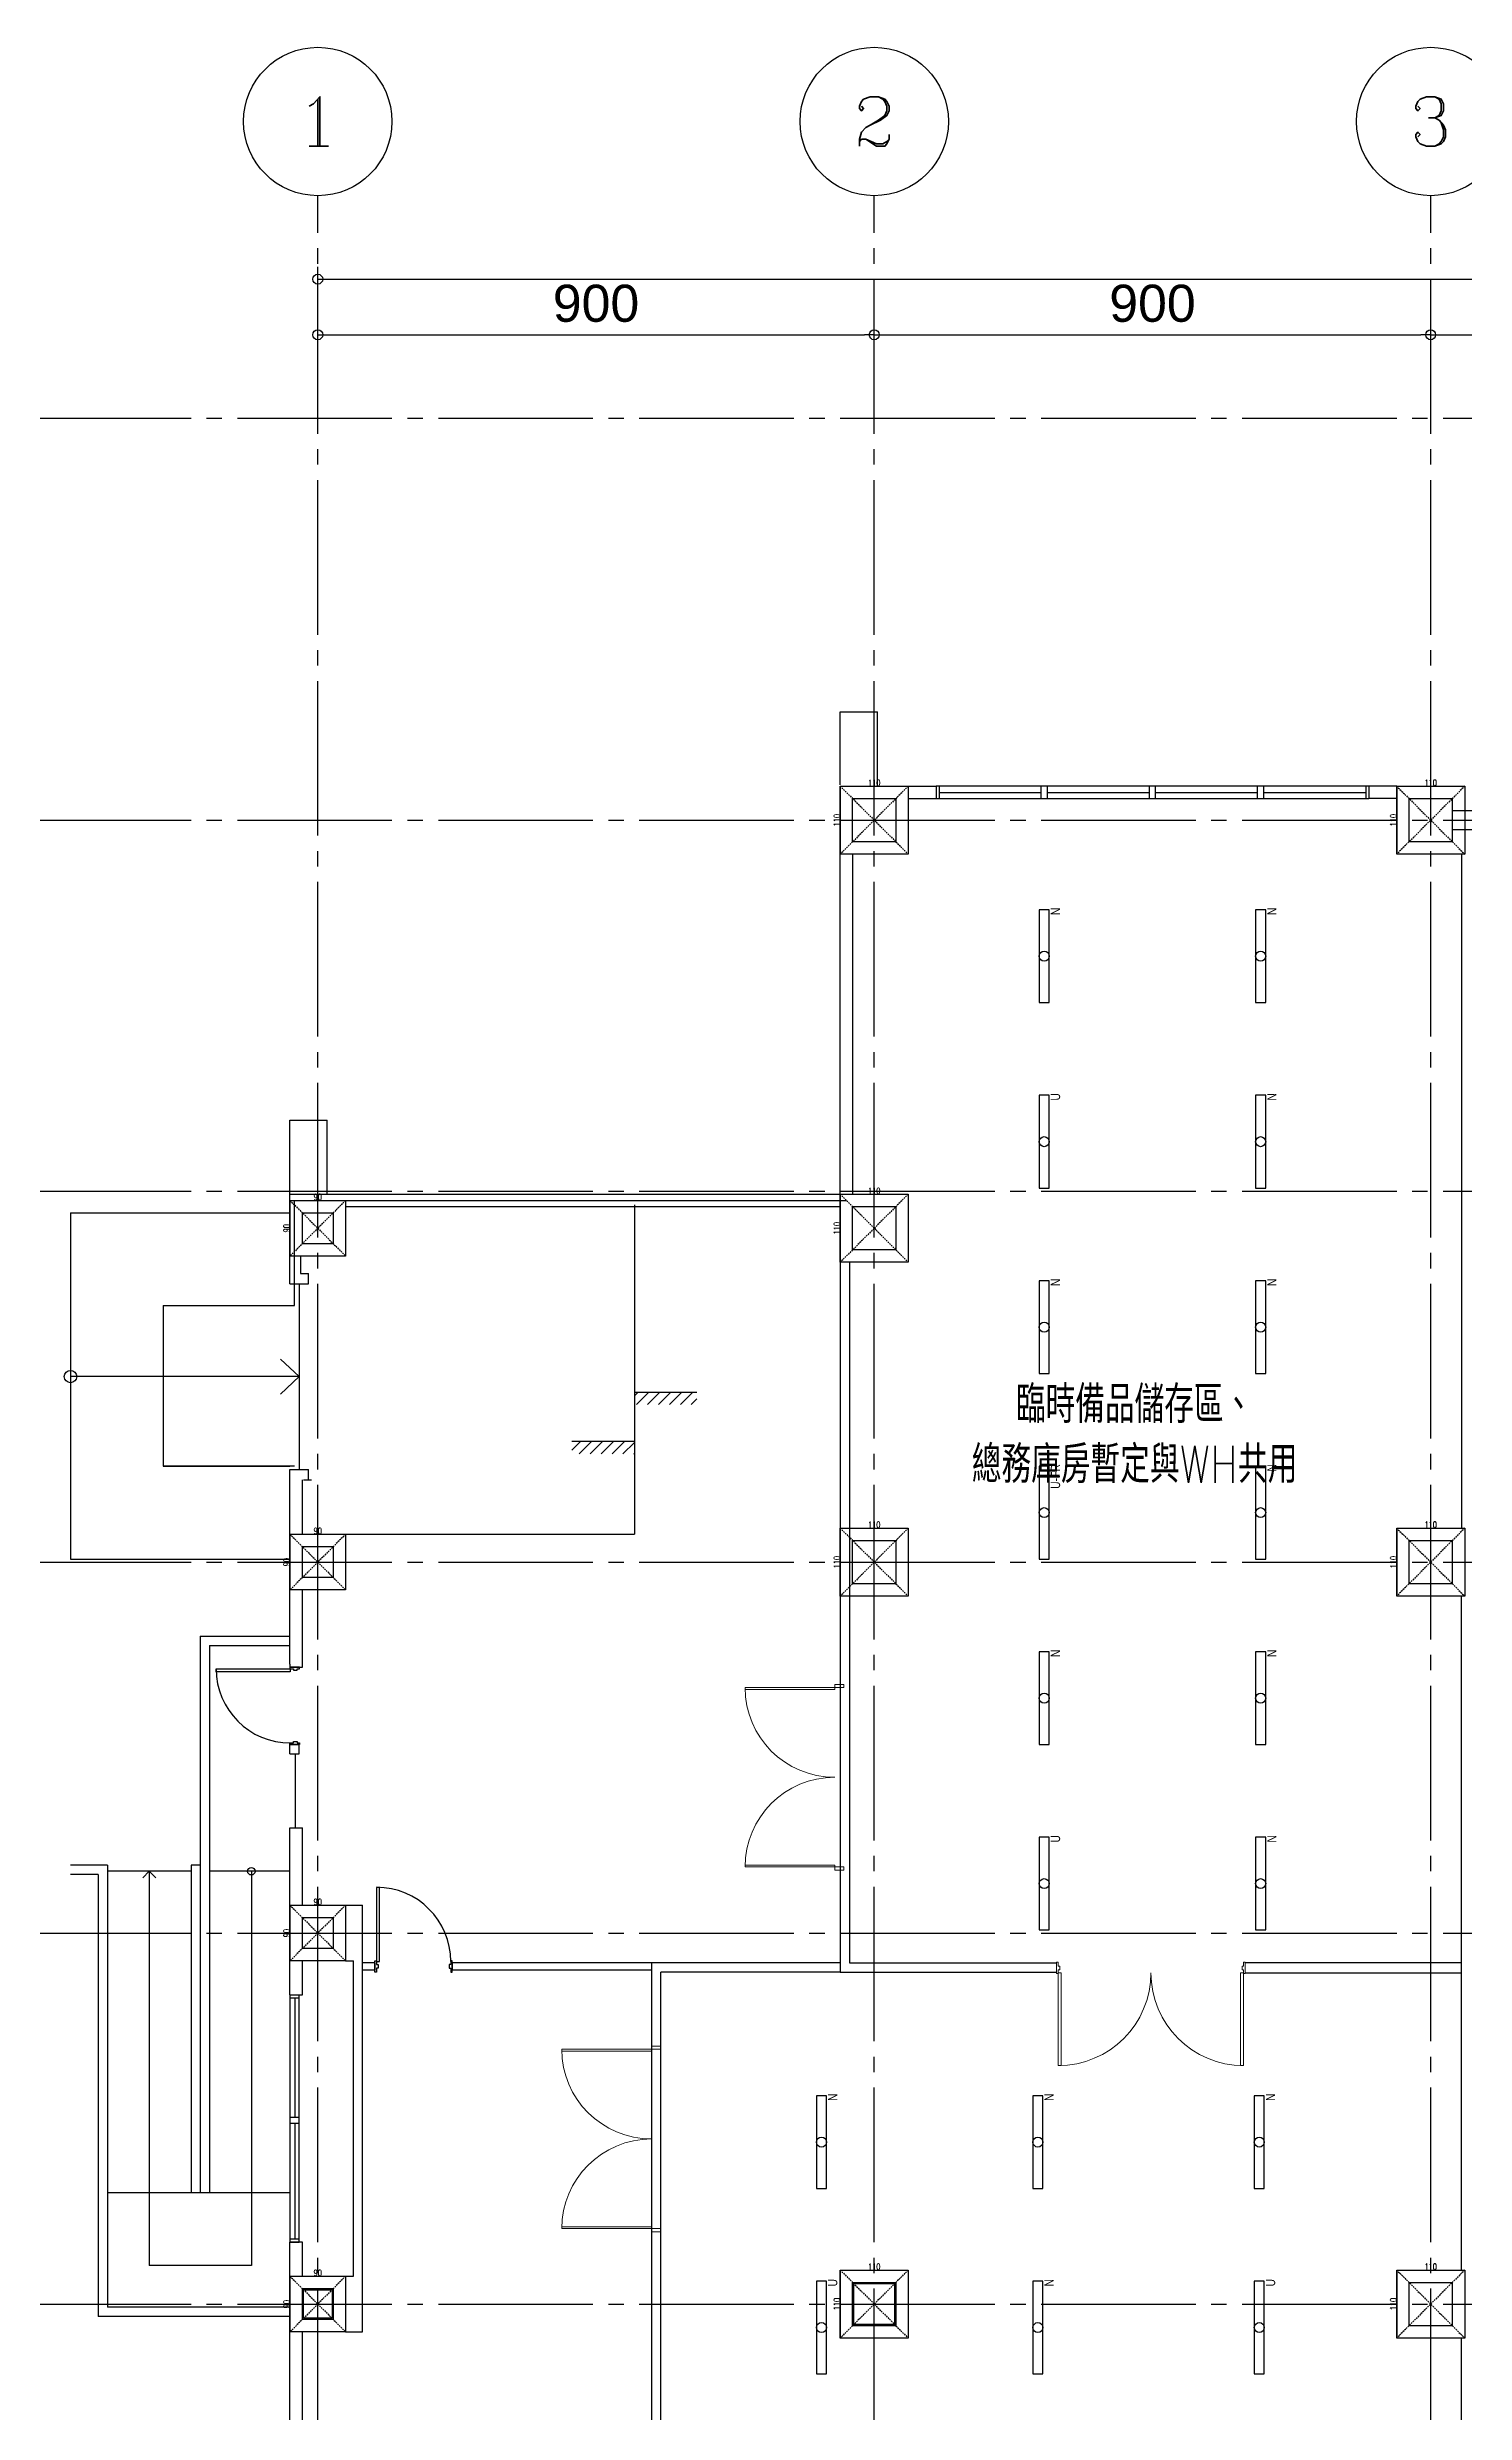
# Model space of a CAD drawing. Header units: millimetres. Extents: x -25195 to 195597, y 6477 to 112111.
# Drawn here: x -378 to 1915, y 16174 to 20000 of the extents above; entities that cross this region are included whole.
import ezdxf
from ezdxf.enums import TextEntityAlignment as Align

# ---------------------------------------------------------------- set-up
doc = ezdxf.new("R2010")
doc.units = ezdxf.units.MM
doc.header["$LTSCALE"] = 100
doc.linetypes.add('X-N-FAB-L10$0$COL-CEN-LIN', pattern=[3.25, 2.5, -0.25, 0.25, -0.25])
doc.linetypes.add('X-N-FAB-L10$0$HIDDEN', pattern=[0.375, 0.25, -0.125])
for name, color, linetype in [('0-XREF', 7, 'Continuous'), ('188K-SM-06-F1-L10-ELEC-LIGHT-Y2257103$0$E-LIGHT(W)-N', 8, 'Continuous'), ('188K-SM-06-F1-L10-ELEC-LIGHT-Y2257103$0$E-LIGHT(W)-U FR', 8, 'Continuous'), ('188K-SM-06-F1-L10-ELEC-LIGHT-Y2257103$0$E-LIGHT(W)-U XLPE', 8, 'Continuous'), ('X-N-FAB-L10$0$0-MC', 8, 'Continuous'), ('X-N-FAB-L10$0$0-NC', 8, 'Continuous'), ('X-N-FAB-L10$0$08', 8, 'Continuous'), ('X-N-FAB-L10$0$BEAM', 8, 'Continuous'), ('X-N-FAB-L10$0$BLOCK', 8, 'Continuous'), ('X-N-FAB-L10$0$CCL', 8, 'X-N-FAB-L10$0$COL-CEN-LIN'), ('X-N-FAB-L10$0$COL', 8, 'Continuous'), ('X-N-FAB-L10$0$COL-S', 8, 'Continuous'), ('X-N-FAB-L10$0$DOOR', 8, 'Continuous'), ('X-N-FAB-L10$0$TXT-CODE', 8, 'Continuous'), ('X-N-FAB-L10$0$WALL-P', 8, 'Continuous'), ('X-N-FAB-L10$0$WALL-RC', 8, 'Continuous')]:
    doc.layers.add(name, color=color, linetype=linetype)
doc.layers.add('X-N-FAB-L10$0$A-BLOCK', color=8, linetype='Continuous', plot=False)
doc.layers.add('X-N-FAB-L10$0$DIM', color=8, linetype='Continuous', plot=False)
doc.styles.add('188K-SM-06-F1-L10-ELEC-LIGHT-Y2257103$0$Standard', font='arial.ttf')
doc.styles.add('X-N-FAB-L10$0$CHINA', font='simplex.shx', dxfattribs={"width": 0.75, "bigfont": 'chineset.shx'})
doc.styles.add('X-N-FAB-L10$0$COL-NUM', font='romanc')
doc.styles.add('X-N-FAB-L10$0$DIM', font='simplex.shx', dxfattribs={"width": 0.67, "bigfont": 'chineset.shx'})
doc.styles.add('X-N-FAB-L10$0$DimStyUse', font='romans.shx', dxfattribs={"width": 0.7})
doc.styles.add('X-N-FAB-L10$0$Gen-Text', font='arial.ttf', dxfattribs={"height": 2.5})
doc.dimstyles.new('X-N-FAB-L10$0$cirl', dxfattribs={"dimtxt": 200, "dimasz": 50, "dimexe": 50, "dimexo": 0, "dimgap": 20, "dimtad": 1, "dimdsep": 46, "dimtxsty": 'X-N-FAB-L10$0$DimStyUse', "dimblk": 'X-N-FAB-L10$0$_Origin', "dimcen": 10, "dimdle": 50, "dimclrt": 2, "dimazin": 0, "dimtfac": 1, "dimtix": 1, "dimtmove": 2, "dimatfit": 3, "dimfxl": 10, "dimtolj": 1, "dimarcsym": 0})
doc.dimstyles.new('X-N-FAB-L10$0$JJP_005_defpoint', dxfattribs={"dimtxt": 20, "dimasz": 0.5, "dimexe": 0.5, "dimexo": 0.5, "dimgap": 0.5, "dimtad": 1, "dimdsep": 46, "dimtxsty": 'X-N-FAB-L10$0$DIM', "dimblk": 'X-N-FAB-L10$0$_None', "dimcen": 10, "dimclrd": 256, "dimclre": 256, "dimclrt": 256, "dimadec": 0, "dimazin": 0, "dimtfac": 1, "dimtix": 1, "dimtmove": 2, "dimatfit": 3, "dimldrblk": 'X-N-FAB-L10$0$_None', "dimfxl": 0.5, "dimtolj": 1, "dimtzin": 0, "dimarcsym": 0})

# ---------------------------------------------------------------- blocks, each defined once
blk = doc.blocks.new('*U82')
at = {"ltscale": 600}
blk.add_lwpolyline([(-75, -8.1), (75, -8.1), (75, 8.1), (-75, 8.1)], close=True, dxfattribs=at)
blk.add_circle((0, 0), 8.1, dxfattribs=at)
at = {"style": '188K-SM-06-F1-L10-ELEC-LIGHT-Y2257103$0$Standard', "width": 0.8}
blk.add_text('U-FR', height=15, rotation=360, dxfattribs=at).set_placement((78.5, -18.1), align=Align.MIDDLE_RIGHT)
blk = doc.blocks.new('*U80')
at = {"ltscale": 600}
blk.add_lwpolyline([(75, 8.1), (-75, 8.1), (-75, -8.1), (75, -8.1)], close=True, dxfattribs=at)
blk.add_circle((0, 0), 8.1, dxfattribs=at)
at = {"style": '188K-SM-06-F1-L10-ELEC-LIGHT-Y2257103$0$Standard', "width": 0.8}
blk.add_text('N', height=15, rotation=360, dxfattribs=at).set_placement((78.5, -18.1), align=Align.MIDDLE_RIGHT)
blk = doc.blocks.new('*U81')
at = {"ltscale": 600}
blk.add_lwpolyline([(-75, -8.1), (75, -8.1), (75, 8.1), (-75, 8.1)], close=True, dxfattribs=at)
blk.add_circle((0, 0), 8.1, dxfattribs=at)
at = {"style": '188K-SM-06-F1-L10-ELEC-LIGHT-Y2257103$0$Standard', "width": 0.8}
blk.add_text('U', height=15, rotation=360, dxfattribs=at).set_placement((78.5, -18.1), align=Align.MIDDLE_RIGHT)
blk = doc.blocks.new('188K-SM-06-F1-L10-ELEC-LIGHT-Y2257103')
at = {"layer": '188K-SM-06-F1-L10-ELEC-LIGHT-Y2257103$0$E-LIGHT(W)-N', "rotation": 90}
for p in [(1235, 18530), (1585, 18530), (1585, 18230), (1235, 17930), (1585, 17930), (1585, 17630), (1235, 17330), (1585, 17330), (1585, 17030), (874.7, 16612), (1224.7, 16612), (1582.8, 16612), (1224.7, 16312)]:
    blk.add_blockref('*U80', p, dxfattribs=at)
at = {"layer": '188K-SM-06-F1-L10-ELEC-LIGHT-Y2257103$0$E-LIGHT(W)-U FR', "rotation": 90}
blk.add_blockref('*U82', (1235, 17630), dxfattribs=at)
at = {"layer": '188K-SM-06-F1-L10-ELEC-LIGHT-Y2257103$0$E-LIGHT(W)-U XLPE', "rotation": 90}
for p in [(1235, 18230), (1235, 17030), (874.7, 16312), (1582.8, 16312)]:
    blk.add_blockref('*U81', p, dxfattribs=at)
blk = doc.blocks.new('X-N-FAB-L10$0$cn-y')
at = {"layer": 'X-N-FAB-L10$0$0-MC'}
blk.add_circle((-50, 0), 50, dxfattribs=at)
at = {"layer": 'X-N-FAB-L10$0$0-NC', "style": 'X-N-FAB-L10$0$COL-NUM'}
blk.add_attdef('GRID-Y', text='', height=50, dxfattribs=at).set_placement((-50, 0), align=Align.MIDDLE_CENTER)
blk = doc.blocks.new('X-N-FAB-L10$0$_Origin')
at = {"color": 0, "linetype": 'ByBlock', "lineweight": -2}
blk.add_line((0, 0), (-1, 0), dxfattribs=at)
blk.add_circle((0, 0), 0.5, dxfattribs=at)
blk = doc.blocks.new('*D192')
at = {"layer": 'DefPoints', "color": 0, "transparency": 16777216}
for p in [(0, 9025), (-26950, 8935), (0, 8935)]:
    blk.add_point(p, dxfattribs=at)
at = {"layer": 'X-N-FAB-L10$0$DIM', "color": 0, "lineweight": -2, "transparency": 16777216}
for p, q in [((-26950, 8935), (-26950, 9045)), ((0, 8935), (0, 9045)), ((-26934, 9025), (-16, 9025))]:
    blk.add_line(p, q, dxfattribs=at)
at = {"layer": 'X-N-FAB-L10$0$DIM', "color": 0, "lineweight": -2, "transparency": 16777216, "xscale": 16, "yscale": 16, "zscale": 16, "rotation": 180}
blk.add_blockref('X-N-FAB-L10$0$_Origin', (-26950, 9025), dxfattribs=at)
at = {"layer": 'X-N-FAB-L10$0$DIM', "color": 0, "lineweight": -2, "transparency": 16777216, "xscale": 16, "yscale": 16, "zscale": 16}
blk.add_blockref('X-N-FAB-L10$0$_Origin', (0, 9025), dxfattribs=at)
at = {"layer": 'X-N-FAB-L10$0$DIM', "color": 2, "transparency": 16777216, "insert": (-13475, 9075.6), "char_height": 2.5, "attachment_point": 5, "style": 'X-N-FAB-L10$0$Gen-Text'}
blk.add_mtext('\\A1;{\\H24x;26950}', dxfattribs=at)
blk = doc.blocks.new('*D193')
at = {"layer": 'DefPoints', "color": 0, "transparency": 16777216}
for p in [(-26050, 8935), (-26950, 8845), (-26050, 8845)]:
    blk.add_point(p, dxfattribs=at)
at = {"layer": 'X-N-FAB-L10$0$DIM', "color": 0, "lineweight": -2, "transparency": 16777216}
for p, q in [((-26950, 8845), (-26950, 8955)), ((-26050, 8845), (-26050, 8955)), ((-26934, 8935), (-26066, 8935))]:
    blk.add_line(p, q, dxfattribs=at)
at = {"layer": 'X-N-FAB-L10$0$DIM', "color": 0, "lineweight": -2, "transparency": 16777216, "xscale": 16, "yscale": 16, "zscale": 16, "rotation": 180}
blk.add_blockref('X-N-FAB-L10$0$_Origin', (-26950, 8935), dxfattribs=at)
at = {"layer": 'X-N-FAB-L10$0$DIM', "color": 0, "lineweight": -2, "transparency": 16777216, "xscale": 16, "yscale": 16, "zscale": 16}
blk.add_blockref('X-N-FAB-L10$0$_Origin', (-26050, 8935), dxfattribs=at)
at = {"layer": 'X-N-FAB-L10$0$DIM', "color": 2, "transparency": 16777216, "insert": (-26500, 8985.6), "char_height": 2.5, "attachment_point": 5, "style": 'X-N-FAB-L10$0$Gen-Text'}
blk.add_mtext('\\A1;{\\H24x;900}', dxfattribs=at)
blk = doc.blocks.new('*D194')
at = {"layer": 'DefPoints', "color": 0, "transparency": 16777216}
for p in [(-25150, 8935), (-26050, 8845), (-25150, 8845)]:
    blk.add_point(p, dxfattribs=at)
at = {"layer": 'X-N-FAB-L10$0$DIM', "color": 0, "lineweight": -2, "transparency": 16777216}
for p, q in [((-26050, 8845), (-26050, 8955)), ((-25150, 8845), (-25150, 8955)), ((-26034, 8935), (-25166, 8935))]:
    blk.add_line(p, q, dxfattribs=at)
at = {"layer": 'X-N-FAB-L10$0$DIM', "color": 0, "lineweight": -2, "transparency": 16777216, "xscale": 16, "yscale": 16, "zscale": 16, "rotation": 180}
blk.add_blockref('X-N-FAB-L10$0$_Origin', (-26050, 8935), dxfattribs=at)
at = {"layer": 'X-N-FAB-L10$0$DIM', "color": 0, "lineweight": -2, "transparency": 16777216, "xscale": 16, "yscale": 16, "zscale": 16}
blk.add_blockref('X-N-FAB-L10$0$_Origin', (-25150, 8935), dxfattribs=at)
at = {"layer": 'X-N-FAB-L10$0$DIM', "color": 2, "transparency": 16777216, "insert": (-25600, 8985.6), "char_height": 2.5, "attachment_point": 5, "style": 'X-N-FAB-L10$0$Gen-Text'}
blk.add_mtext('\\A1;{\\H24x;900}', dxfattribs=at)
blk = doc.blocks.new('*D195')
at = {"layer": 'DefPoints', "color": 0, "transparency": 16777216}
for p in [(-24250, 8935), (-25150, 8845), (-24250, 8845)]:
    blk.add_point(p, dxfattribs=at)
at = {"layer": 'X-N-FAB-L10$0$DIM', "color": 0, "lineweight": -2, "transparency": 16777216}
for p, q in [((-25150, 8845), (-25150, 8955)), ((-24250, 8845), (-24250, 8955)), ((-25134, 8935), (-24266, 8935))]:
    blk.add_line(p, q, dxfattribs=at)
at = {"layer": 'X-N-FAB-L10$0$DIM', "color": 0, "lineweight": -2, "transparency": 16777216, "xscale": 16, "yscale": 16, "zscale": 16, "rotation": 180}
blk.add_blockref('X-N-FAB-L10$0$_Origin', (-25150, 8935), dxfattribs=at)
at = {"layer": 'X-N-FAB-L10$0$DIM', "color": 0, "lineweight": -2, "transparency": 16777216, "xscale": 16, "yscale": 16, "zscale": 16}
blk.add_blockref('X-N-FAB-L10$0$_Origin', (-24250, 8935), dxfattribs=at)
at = {"layer": 'X-N-FAB-L10$0$DIM', "color": 2, "transparency": 16777216, "insert": (-24700, 8985.6), "char_height": 2.5, "attachment_point": 5, "style": 'X-N-FAB-L10$0$Gen-Text'}
blk.add_mtext('\\A1;{\\H24x;900}', dxfattribs=at)
blk = doc.blocks.new('*D156')
at = {"layer": 'DefPoints', "lineweight": -2, "transparency": 16777216}
blk.add_line((0, 0), (90, 0), dxfattribs=at)
at = {"layer": 'DefPoints', "color": 0, "transparency": 16777216}
for p in [(0, 0), (90, 0), (90, 0)]:
    blk.add_point(p, dxfattribs=at)
at = {"layer": 'DefPoints', "transparency": 16777216, "insert": (45, 5.5), "char_height": 10, "attachment_point": 5, "style": 'X-N-FAB-L10$0$DIM'}
blk.add_mtext('\\A1;90', dxfattribs=at)
blk = doc.blocks.new('X-N-FAB-L10$0$_None')
blk = doc.blocks.new('*D157')
at = {"layer": 'DefPoints', "lineweight": -2, "transparency": 16777216}
blk.add_line((0, 0), (0, -90), dxfattribs=at)
at = {"layer": 'DefPoints', "color": 0, "transparency": 16777216}
for p in [(0, 0), (0, -90), (0, -90)]:
    blk.add_point(p, dxfattribs=at)
at = {"layer": 'DefPoints', "transparency": 16777216, "insert": (-5.5, -45), "char_height": 10, "attachment_point": 5, "rotation": 90, "style": 'X-N-FAB-L10$0$DIM'}
blk.add_mtext('\\A1;90', dxfattribs=at)
blk = doc.blocks.new('*D153')
at = {"layer": 'DefPoints', "lineweight": -2, "transparency": 16777216}
blk.add_line((0, 0), (110, 0), dxfattribs=at)
at = {"layer": 'DefPoints', "color": 0, "transparency": 16777216}
for p in [(0, 0), (110, 0), (110, 0)]:
    blk.add_point(p, dxfattribs=at)
at = {"layer": 'DefPoints', "transparency": 16777216, "insert": (55, 5.5), "char_height": 10, "attachment_point": 5, "style": 'X-N-FAB-L10$0$DIM'}
blk.add_mtext('\\A1;110', dxfattribs=at)
blk = doc.blocks.new('*D154')
at = {"layer": 'DefPoints', "lineweight": -2, "transparency": 16777216}
blk.add_line((0, 0), (0, -110), dxfattribs=at)
at = {"layer": 'DefPoints', "color": 0, "transparency": 16777216}
for p in [(0, 0), (0, -110), (0, -110)]:
    blk.add_point(p, dxfattribs=at)
at = {"layer": 'DefPoints', "transparency": 16777216, "insert": (-5.5, -55), "char_height": 10, "attachment_point": 5, "rotation": 90, "style": 'X-N-FAB-L10$0$DIM'}
blk.add_mtext('\\A1;110', dxfattribs=at)
blk = doc.blocks.new('X-N-FAB-L10$0$A$C5b9bb6f0')
at = {"layer": 'X-N-FAB-L10$0$08'}
for p, q in [((2684.1, 9429), (2744.1, 9429)), ((2684.1, 9309), (2684.1, 9429)), ((2744.1, 9309), (2744.1, 9429)), ((2684.1, 9164), (2684.1, 9309)), ((2684.1, 9309), (3574.1, 9309)), ((2691.6, 9129), (2691.6, 9299)), ((2691.6, 9299), (3584.1, 9299)), ((2329.1, 9279), (2329.1, 8719)), ((2329.1, 9279), (2684.1, 9279)), ((2774.1, 9289), (2774.1, 9209)), ((2774.1, 9289), (3574.1, 9289)), ((3241.1, 9292), (3241.1, 8759)), ((2774.1, 9209), (2701.1, 9209)), ((2701.1, 9209), (2701.1, 9181)), ((2684.1, 9164), (2714.1, 9164)), ((2699.1, 9164), (2699.1, 8864)), ((2701.1, 9181), (2714.1, 9181)), ((2714.1, 9164), (2714.1, 9181)), ((2479.1, 9129), (2684.1, 9129)), ((2479.1, 9129), (2691.6, 9129)), ((2479.1, 9129), (2479.1, 8869)), ((2479.1, 9129), (2479.1, 8869)), ((2699.1, 9014), (2329.1, 9014)), ((3241.1, 8989), (3342.2, 8989)), ((3241.1, 8983), (3247.1, 8989)), ((3244.7, 8969), (3264.7, 8989)), ((3262.4, 8969), (3282.4, 8989)), ((3280.1, 8969), (3300.1, 8989)), ((3297.8, 8969), (3317.8, 8989)), ((3315.5, 8969), (3335.5, 8989)), ((3333.1, 8969), (3342.2, 8978)), ((3241.1, 8909), (3140.1, 8909)), ((3140.1, 8894.8), (3154.2, 8909)), ((3151.9, 8889), (3171.9, 8909)), ((3169.6, 8889), (3189.6, 8909)), ((3187.3, 8889), (3207.3, 8909)), ((3205, 8889), (3225, 8909)), ((3222.6, 8889), (3241.1, 8907.5)), ((3240.3, 8889), (3241.1, 8889.8)), ((2479.1, 8869), (2684.1, 8869)), ((2691.6, 8869), (2479.1, 8869)), ((2684.1, 8549), (2684.1, 8864)), ((2684.1, 8864), (2714.1, 8864)), ((2704.1, 8759), (2704.1, 8847)), ((2706.1, 8847), (2719.1, 8847)), ((2714.1, 8847), (2714.1, 8864)), ((2704.1, 8759), (2774.1, 8759)), ((2774.1, 8759), (3241.1, 8759)), ((2774.1, 8759), (2774.1, 8669)), ((2329.1, 8719), (2684.1, 8719)), ((2774.1, 8669), (2704.1, 8669)), ((2704.1, 8544), (2704.1, 8669)), ((2539.1, 8594), (2539.1, 7694)), ((2539.1, 8594), (2684.1, 8594)), ((2554.1, 8579), (2554.1, 7694)), ((2554.1, 8579), (2684.1, 8579)), ((2684.1, 8549), (2684.1, 8544)), ((2684.1, 8544), (2699.1, 8544)), ((2684.1, 8544), (2704.1, 8544)), ((2684.1, 8419), (2699.1, 8419)), ((2684.1, 8414), (2684.1, 8419)), ((2699.1, 8404), (2699.1, 8419)), ((2684.1, 8404), (2684.1, 8414)), ((2684.1, 8404), (2699.1, 8404)), ((2692.6, 8404), (2692.6, 8284)), ((2684.1, 8014), (2684.1, 8284)), ((2684.1, 8284), (2704.1, 8284)), ((2704.1, 8159), (2704.1, 8284)), ((2389.1, 8224), (2329.1, 8224)), ((2374.1, 8209), (2329.1, 8209)), ((2374.1, 8209), (2374.1, 7494)), ((2389.1, 8224), (2389.1, 7509)), ((2524.1, 8214), (2389.1, 8214)), ((2456.6, 8214), (2446, 8203.4)), ((2456.6, 8214), (2456.6, 7576.5)), ((2456.6, 8214), (2467.2, 8203.4)), ((2524.1, 8224), (2524.1, 7694)), ((2539.1, 8224), (2524.1, 8224)), ((2684.1, 8214), (2554.1, 8214)), ((2621.6, 8214), (2621.6, 7576.5)), ((2774.1, 8159), (2801.6, 8159)), ((2801.6, 7469), (2801.6, 8159)), ((2704.1, 8014), (2704.1, 8069)), ((2774.1, 8069), (2786.6, 8069)), ((2786.6, 7559), (2786.6, 8069)), ((2821.6, 8066), (2801.6, 8066)), ((2821.6, 8054), (2801.6, 8054)), ((2821.6, 8066), (2821.6, 8054)), ((3269.4, 8066), (2946.6, 8066)), ((2946.6, 8066), (2946.6, 8054)), ((3269.4, 8054), (2946.6, 8054)), ((2684.1, 8014), (2684.1, 7614)), ((2684.1, 8014), (2699.1, 8014)), ((2684.1, 8014), (2699.1, 8014)), ((2684.1, 8009), (2699.1, 8009)), ((2692.6, 7816.5), (2692.6, 8009)), ((2699.1, 7614), (2699.1, 8014)), ((2684.1, 7816.5), (2699.1, 7816.5)), ((2684.1, 7806.5), (2699.1, 7806.5)), ((2692.6, 7619), (2692.6, 7806.5)), ((2684.1, 7694), (2389.1, 7694)), ((2699.1, 7619), (2684.1, 7619)), ((2699.1, 7614), (2684.1, 7614)), ((2684.1, 7614), (2699.1, 7614)), ((2684.1, 4968.5), (2684.1, 7614)), ((2704.1, 7559), (2704.1, 7614)), ((2621.6, 7576.5), (2456.6, 7576.5)), ((2704.1, 7559), (2774.1, 7559)), ((2774.1, 7559), (2774.1, 7469)), ((2774.1, 7559), (2786.6, 7559)), ((2684.1, 7509), (2389.1, 7509)), ((2684.1, 7494), (2374.1, 7494)), ((2774.1, 7469), (2704.1, 7469)), ((2704.1, 6959), (2704.1, 7469)), ((2774.1, 7469), (2801.6, 7469))]:
    blk.add_line(p, q, dxfattribs=at)
for points in [[(3594.1, 9949), (3664.1, 9949), (3664.1, 9879), (3594.1, 9879)], [(4564.1, 9899), (5394.1, 9899), (5394.1, 9929), (4564.1, 9929)], [(2704.1, 9279), (2754.1, 9279), (2754.1, 9229), (2704.1, 9229)], [(2704.1, 8739), (2754.1, 8739), (2754.1, 8689), (2704.1, 8689)], [(2564.7, 8541.5), (2684.6, 8541.5), (2684.6, 8536.5), (2564.7, 8536.5)], [(2686.8, 8544), (2683.6, 8544), (2683.6, 8541.5), (2689.6, 8541.5), (2689.6, 8539), (2695.6, 8539), (2695.6, 8541.5), (2699.6, 8541.5), (2699.6, 8544), (2696.4, 8544)], [(2824.1, 8187.9), (2824.1, 8068), (2829.1, 8068), (2829.1, 8187.9)], [(2704.1, 8139), (2754.1, 8139), (2754.1, 8089), (2704.1, 8089)], [(2821.6, 8065.8), (2821.6, 8069), (2824.1, 8069), (2824.1, 8063), (2826.6, 8063), (2826.6, 8057), (2824.1, 8057), (2824.1, 8051), (2821.6, 8051), (2821.6, 8054.2)], [(2946.6, 8065.8), (2946.6, 8069), (2944.1, 8069), (2944.1, 8063), (2941.6, 8063), (2941.6, 8057), (2944.1, 8057), (2944.1, 8051), (2946.6, 8051), (2946.6, 8054.2)], [(2704.1, 7539), (2754.1, 7539), (2754.1, 7489), (2704.1, 7489)], [(2706.1, 7537), (2752.1, 7537), (2752.1, 7491), (2706.1, 7491)], [(3574.1, 7569), (3684.1, 7569), (3684.1, 7459), (3574.1, 7459)], [(3594.1, 7479), (3594.1, 7549), (3664.1, 7549), (3664.1, 7479)], [(3596.1, 7481), (3596.1, 7547), (3662.1, 7547), (3662.1, 7481)]]:
    blk.add_lwpolyline(points, close=True, dxfattribs=at)
for points in [[(2668.7, 9042.3), (2699.1, 9014), (2668.7, 8985.8)], [(2699.6, 8419), (2686.8, 8419), (2683.6, 8419), (2683.6, 8421.5), (2689.6, 8421.5), (2689.6, 8424), (2695.6, 8424), (2695.6, 8421.5), (2699.6, 8421.5), (2699.6, 8419)], [(2699.1, 8014), (2704.1, 8014)], [(2704.1, 7614), (2699.1, 7614)]]:
    blk.add_lwpolyline(points, dxfattribs=at)
for centre, radius in [((2329.1, 9014), 10), ((2621.6, 8214), 6)]:
    blk.add_circle(centre, radius, dxfattribs=at)
for centre, start, end in [((2684.6, 8541.5), 180, 270), ((2824.1, 8068), 0, 90)]:
    blk.add_arc(centre, 120, start, end, dxfattribs=at)
at = {"layer": 'X-N-FAB-L10$0$DOOR'}
for p, q in [((4429.1, 9969), (3729.1, 9969)), ((3729.1, 9969), (3729.1, 9949)), ((3729.1, 9969), (3729.1, 9949)), ((3729.1, 9949), (4429.1, 9949)), ((3734.1, 9969), (3734.1, 9949)), ((3734.1, 9959), (3899.1, 9959)), ((3899.1, 9949), (3899.1, 9969)), ((3909.1, 9949), (3909.1, 9969)), ((3909.1, 9959), (4074.1, 9959)), ((4074.1, 9949), (4074.1, 9969)), ((4084.1, 9949), (4084.1, 9969)), ((4084.1, 9959), (4249.1, 9959)), ((4249.1, 9949), (4249.1, 9969)), ((4259.1, 9949), (4259.1, 9969)), ((4259.1, 9959), (4424.1, 9959)), ((4424.1, 9969), (4424.1, 9949)), ((4429.1, 9969), (4429.1, 9949)), ((4429.1, 9969), (4429.1, 9949))]:
    blk.add_line(p, q, dxfattribs=at)
at = {"layer": 'X-N-FAB-L10$0$DOOR', "lineweight": 0}
for p, q in [((3924.1, 8049), (3924.1, 8066)), ((4229.1, 8049.4), (4229.1, 8066))]:
    blk.add_line(p, q, dxfattribs=at)
for points in [[(3924.1, 8051.9), (3924.1, 8048.7), (3926.6, 8048.7), (3926.6, 8054.7), (3929.1, 8054.7), (3929.1, 8060.7), (3926.6, 8060.7), (3926.6, 8066.7), (3924.1, 8066.7), (3924.1, 8063.5)], [(3926.6, 7899.8), (3926.6, 8049.7), (3931.6, 8049.7), (3931.6, 7899.8)], [(4226.6, 7899.8), (4226.6, 8049.7), (4221.6, 8049.7), (4221.6, 7899.8)], [(4229.1, 8051.9), (4229.1, 8048.7), (4226.6, 8048.7), (4226.6, 8054.7), (4224.1, 8054.7), (4224.1, 8060.7), (4226.6, 8060.7), (4226.6, 8066.7), (4229.1, 8066.7), (4229.1, 8063.5)]]:
    blk.add_lwpolyline(points, close=True, dxfattribs=at)
for centre, start, end in [((3926.6, 8049.7), 270, 0), ((4226.6, 8049.7), 180, 270)]:
    blk.add_arc(centre, 150, start, end, dxfattribs=at)
at = {"layer": 'X-N-FAB-L10$0$WALL-P'}
for p, q in [((4579.1, 9859), (4579.1, 8769)), ((4579.1, 7569), (4579.1, 8659)), ((3269.4, 5059), (3269.4, 8066)), ((3574.1, 8066), (3269.4, 8066)), ((3283.8, 5073.4), (3283.8, 8051)), ((3574.1, 8051), (3283.8, 8051)), ((4579.1, 8066), (4229.1, 8066)), ((4579.1, 8049), (4229.1, 8049)), ((4579.1, 7258.5), (4579.1, 7459))]:
    blk.add_line(p, q, dxfattribs=at)
for points in [[(3574.1, 9199), (3574.1, 8051), (3924.1, 8051)], [(3589.1, 9199), (3589.1, 8066), (3924.1, 8066)]]:
    blk.add_lwpolyline(points, dxfattribs=at)
at = {"layer": 'X-N-FAB-L10$0$WALL-RC'}
for p, q in [((3574.1, 10089), (3634.1, 10089)), ((3574.1, 9971), (3574.1, 10089)), ((3634.1, 9969), (3634.1, 10089)), ((3684.1, 9969), (3729.1, 9969)), ((3684.1, 9949), (3729.1, 9949)), ((4474.1, 9969), (4429.1, 9969)), ((4474.1, 9949), (4429.1, 9949)), ((3574.1, 9309), (3574.1, 9859)), ((3594.1, 9859), (3594.1, 9309))]:
    blk.add_line(p, q, dxfattribs=at)
blk = doc.blocks.new('X-N-FAB-L10$0$萬用門(22改)-REVISED[26]_1')
at = {"layer": 'X-N-FAB-L10$0$DOOR', "color": 4, "lineweight": 0}
for p, q in [((1368.5, 6015), (1368.5, 6020)), ((1368.5, 6020), (1383.5, 6020)), ((1383.5, 6015), (1368.5, 6015)), ((1383.5, 6020), (1383.5, 6015)), ((1383.5, 6015), (1528.5, 6015)), ((1383.5, 6012), (1383.5, 6015)), ((1528.5, 6012), (1383.5, 6012)), ((1528.5, 6015), (1528.5, 6012)), ((1368.5, 5720), (1368.5, 5725)), ((1368.5, 5725), (1383.5, 5725)), ((1383.5, 5720), (1368.5, 5720)), ((1383.5, 5728), (1528.5, 5728)), ((1383.5, 5725), (1383.5, 5728)), ((1528.5, 5725), (1383.5, 5725)), ((1383.5, 5725), (1383.5, 5720)), ((1528.5, 5728), (1528.5, 5725))]:
    blk.add_line(p, q, dxfattribs=at)
for centre, start, end in [((1383.5, 6015), 270, 0), ((1383.5, 5725), 0, 90)]:
    blk.add_arc(centre, 145, start, end, dxfattribs=at)
blk = doc.blocks.new('*U155')
at = {"layer": 'DefPoints', "linetype": 'X-N-FAB-L10$0$HIDDEN', "ltscale": 0.1}
for p, q in [((90, 0), (0, -90)), ((0, 0), (90, -90))]:
    blk.add_line(p, q, dxfattribs=at)
at = {"layer": 'X-N-FAB-L10$0$COL', "ltscale": 0.1}
blk.add_lwpolyline([(0, 0), (90, 0), (90, -90), (0, -90)], close=True, dxfattribs=at)
at = {"layer": 'DefPoints'}
dim = blk.add_linear_dim(base=(0, -90), p1=(0, 0), p2=(0, -90), angle=90, dimstyle='X-N-FAB-L10$0$JJP_005_defpoint', override={"dimtxt": 10}, dxfattribs=at)
dim.commit()
dim.dimension.update_dxf_attribs({"geometry": '*D157', "text_midpoint": (-5.5, -45)})
dim = blk.add_linear_dim(base=(90, 0), p1=(0, 0), p2=(90, 0), dimstyle='X-N-FAB-L10$0$JJP_005_defpoint', override={"dimtxt": 10}, dxfattribs=at)
dim.commit()
dim.dimension.update_dxf_attribs({"geometry": '*D156', "text_midpoint": (45, 5.5)})
blk = doc.blocks.new('*U152')
at = {"layer": 'DefPoints', "linetype": 'X-N-FAB-L10$0$HIDDEN', "ltscale": 0.1}
for p, q in [((110, 0), (0, -110)), ((0, 0), (110, -110))]:
    blk.add_line(p, q, dxfattribs=at)
at = {"layer": 'X-N-FAB-L10$0$COL', "ltscale": 0.1}
blk.add_lwpolyline([(0, 0), (110, 0), (110, -110), (0, -110)], close=True, dxfattribs=at)
at = {"layer": 'DefPoints'}
dim = blk.add_linear_dim(base=(0, -110), p1=(0, 0), p2=(0, -110), angle=90, dimstyle='X-N-FAB-L10$0$JJP_005_defpoint', override={"dimtxt": 10}, dxfattribs=at)
dim.commit()
dim.dimension.update_dxf_attribs({"geometry": '*D154', "text_midpoint": (-5.5, -55)})
dim = blk.add_linear_dim(base=(110, 0), p1=(0, 0), p2=(110, 0), dimstyle='X-N-FAB-L10$0$JJP_005_defpoint', override={"dimtxt": 10}, dxfattribs=at)
dim.commit()
dim.dimension.update_dxf_attribs({"geometry": '*D153', "text_midpoint": (55, 5.5)})
blk = doc.blocks.new('X-N-FAB-L10$0$A$C467ba2ca')
at = {"layer": 'X-N-FAB-L10$0$CCL'}
for p, q in [((-26950, 0), (-26950, 9160)), ((-26050, 0), (-26050, 9160)), ((-25150, 0), (-25150, 9160)), ((-27730, 8800), (360, 8800)), ((-27730, 8150), (360, 8150)), ((-27730, 7550), (360, 7550)), ((-27730, 6950), (360, 6950)), ((-27730, 6350), (360, 6350)), ((-27730, 5750), (360, 5750))]:
    blk.add_line(p, q, dxfattribs=at)
at = {"layer": 'X-N-FAB-L10$0$COL-S'}
for points in [[(-26085, 8185), (-26015, 8185), (-26015, 8115), (-26085, 8115)], [(-25185, 8185), (-25115, 8185), (-25115, 8115), (-25185, 8115)], [(-26975, 7515), (-26925, 7515), (-26925, 7465), (-26975, 7465)], [(-26085, 7525), (-26015, 7525), (-26015, 7455), (-26085, 7455)], [(-26975, 6975), (-26925, 6975), (-26925, 6925), (-26975, 6925)], [(-26085, 6985), (-26015, 6985), (-26015, 6915), (-26085, 6915)], [(-25185, 6985), (-25115, 6985), (-25115, 6915), (-25185, 6915)], [(-26975, 6375), (-26925, 6375), (-26925, 6325), (-26975, 6325)], [(-26085, 5785), (-26015, 5785), (-26015, 5715), (-26085, 5715)], [(-25185, 5785), (-25115, 5785), (-25115, 5715), (-25185, 5715)], [(-26975, 5775), (-26925, 5775), (-26925, 5725), (-26975, 5725)]]:
    blk.add_lwpolyline(points, close=True, dxfattribs=at)
at = {"layer": 'X-N-FAB-L10$0$A-BLOCK'}
ref = blk.add_blockref('X-N-FAB-L10$0$cn-y', (-26830, 9280), dxfattribs=dict(at, xscale=2.399999999999997, yscale=2.399999999999997, zscale=2.399999999999997))
ref.add_attrib('GRID-Y', '1', dxfattribs={"layer": 'X-N-FAB-L10$0$0-NC', "height": 80, "style": 'X-N-FAB-L10$0$COL-NUM'}).set_placement((-26950, 9280), align=Align.MIDDLE_CENTER)
ref = blk.add_blockref('X-N-FAB-L10$0$cn-y', (-25930, 9280), dxfattribs=dict(at, xscale=2.399999999999997, yscale=2.399999999999997, zscale=2.399999999999997))
ref.add_attrib('GRID-Y', '2', dxfattribs={"layer": 'X-N-FAB-L10$0$0-NC', "height": 80, "style": 'X-N-FAB-L10$0$COL-NUM'}).set_placement((-26050, 9280), align=Align.MIDDLE_CENTER)
ref = blk.add_blockref('X-N-FAB-L10$0$cn-y', (-25030, 9280), dxfattribs=dict(at, xscale=2.399999999999997, yscale=2.399999999999997, zscale=2.399999999999997))
ref.add_attrib('GRID-Y', '3', dxfattribs={"layer": 'X-N-FAB-L10$0$0-NC', "height": 80, "style": 'X-N-FAB-L10$0$COL-NUM'}).set_placement((-25150, 9280), align=Align.MIDDLE_CENTER)
at = {"layer": 'X-N-FAB-L10$0$BEAM'}
for name, p in [('*U152', (-26105, 8205)), ('*U152', (-25205, 8205)), ('*U155', (-26995, 7535)), ('*U152', (-26105, 7545)), ('*U155', (-26995, 6995)), ('*U152', (-26105, 7005)), ('*U152', (-25205, 7005)), ('*U155', (-26995, 6395)), ('*U152', (-26105, 5805)), ('*U152', (-25205, 5805)), ('*U155', (-26995, 5795))]:
    blk.add_blockref(name, p, dxfattribs=at)
at = {"layer": 'X-N-FAB-L10$0$DIM'}
for base, p1, p2, picture, middle in [((0, 9025), (-26950, 8935), (0, 8935), '*D192', (-13475, 9075.634)), ((-26050, 8935), (-26950, 8845), (-26050, 8845), '*D193', (-26500, 8985.634)), ((-25150, 8935), (-26050, 8845), (-25150, 8845), '*D194', (-25600, 8985.634)), ((-24250, 8935), (-25150, 8845), (-24250, 8845), '*D195', (-24700, 8985.634))]:
    dim = blk.add_linear_dim(base=base, p1=p1, p2=p2, text='{\\H24x;<>}', dimstyle='X-N-FAB-L10$0$cirl', override={"dimtxt": 60, "dimasz": 16, "dimexe": 20, "dimgap": 20, "dimtxsty": 'X-N-FAB-L10$0$Gen-Text'}, dxfattribs=at)
    dim.commit()
    dim.dimension.update_dxf_attribs({"geometry": picture, "text_midpoint": middle})
blk = doc.blocks.new('X-N-FAB-L10')
at = {"layer": 'X-N-FAB-L10$0$COL-S'}
for points in [[(925, 18785), (995, 18785), (995, 18715), (925, 18715)], [(1825, 18785), (1895, 18785), (1895, 18715), (1825, 18715)], [(35, 18115), (85, 18115), (85, 18065), (35, 18065)], [(925, 18125), (995, 18125), (995, 18055), (925, 18055)], [(35, 17575), (85, 17575), (85, 17525), (35, 17525)], [(925, 17585), (995, 17585), (995, 17515), (925, 17515)], [(1825, 17585), (1895, 17585), (1895, 17515), (1825, 17515)], [(35, 16975), (85, 16975), (85, 16925), (35, 16925)], [(35, 16375), (85, 16375), (85, 16325), (35, 16325)], [(925, 16385), (995, 16385), (995, 16315), (925, 16315)], [(1825, 16385), (1895, 16385), (1895, 16315), (1825, 16315)]]:
    blk.add_lwpolyline(points, close=True, dxfattribs=at)
blk.add_blockref('X-N-FAB-L10$0$A$C5b9bb6f0', (-2669.1, 8836))
at = {"layer": 'X-N-FAB-L10$0$BEAM'}
for name, p in [('*U152', (905, 18805)), ('*U152', (1805, 18805)), ('*U155', (15, 18135)), ('*U152', (905, 18145)), ('*U155', (15, 17595)), ('*U152', (905, 17605)), ('*U152', (1805, 17605)), ('*U155', (15, 16995)), ('*U152', (905, 16405)), ('*U152', (1805, 16405)), ('*U155', (15, 16395))]:
    blk.add_blockref(name, p, dxfattribs=at)
at = {"layer": 'X-N-FAB-L10$0$BLOCK'}
blk.add_blockref('X-N-FAB-L10$0$A$C467ba2ca', (27010, 10600), dxfattribs=at)
at = {"layer": 'X-N-FAB-L10$0$DOOR', "lineweight": 0, "xscale": -1}
for p in [(2279.5, 11332), (1983.2, 10747)]:
    blk.add_blockref('X-N-FAB-L10$0$萬用門(22改)-REVISED[26]_1', p, dxfattribs=at)
at = {"layer": 'X-N-FAB-L10$0$TXT-CODE', "style": 'X-N-FAB-L10$0$CHINA', "width": 0.8}
for s, p in [('臨時備品儲存區、', (1381.1, 17805)), ('總務庫房暫定與WH共用', (1381.1, 17708))]:
    blk.add_text(s, height=60, dxfattribs=at).set_placement(p, align=Align.MIDDLE_CENTER)

msp = doc.modelspace()

# ---------------------------------------------------------------- block references
at = {"layer": '0-XREF'}
for name in ['X-N-FAB-L10', '188K-SM-06-F1-L10-ELEC-LIGHT-Y2257103']:
    msp.add_blockref(name, (0, 0), dxfattribs=at)

doc.saveas('drawing.dxf')
